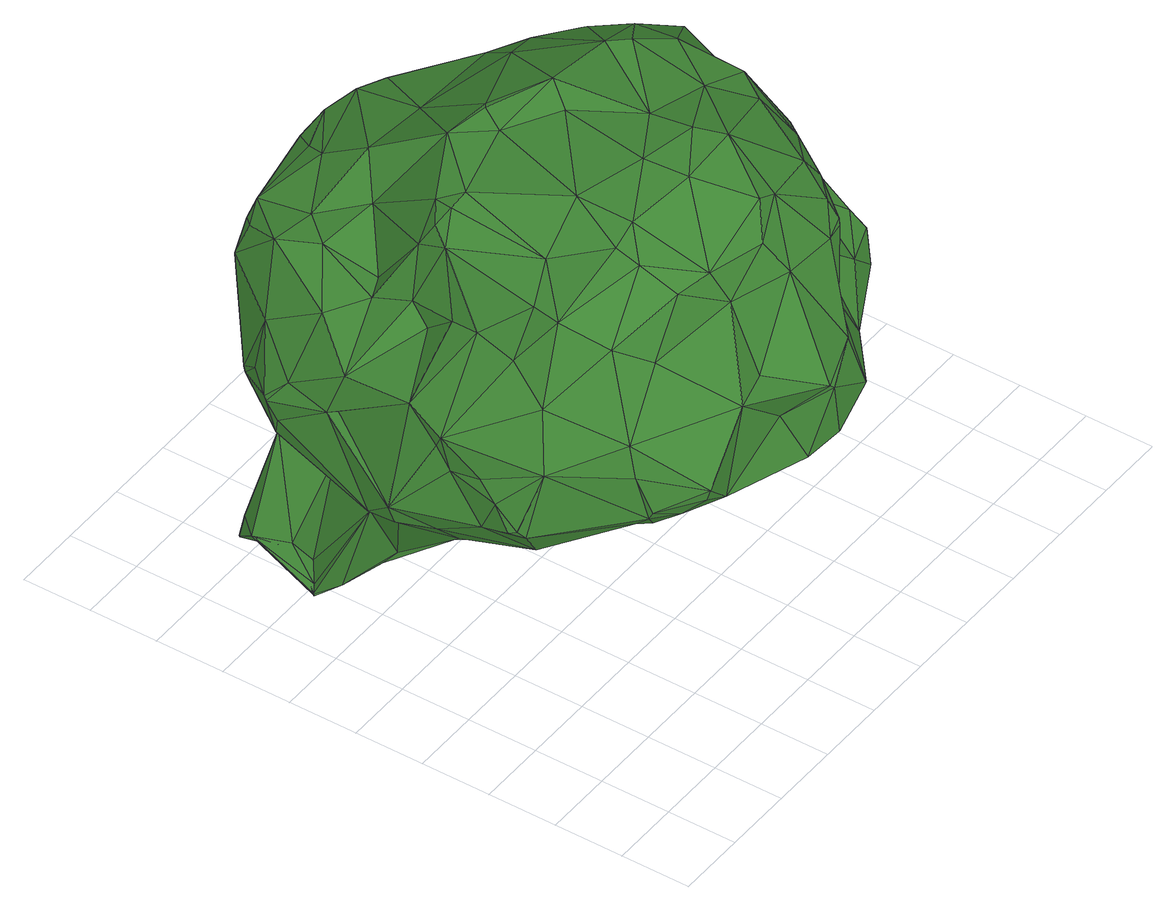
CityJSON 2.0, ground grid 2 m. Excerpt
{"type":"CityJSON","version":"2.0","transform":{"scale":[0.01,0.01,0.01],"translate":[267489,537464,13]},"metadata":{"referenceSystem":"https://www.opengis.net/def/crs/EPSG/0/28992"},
"CityObjects":{
"tree1":{"type":"SolitaryVegetationObject","attributes":{"gtid":334,"crown_width_m":15.48,"crown_median_z":19.23,"crown_r50_m":0.339,"crown_porosity":0.886,"trunk_H_m":5.85,"trunk_DBH_m":0.701,"trunk_radius_m":0.351,"trunk_base_height_m":13.38,"original_gtid":"335"},"geometry":[{"type":"Solid","lod":"3","boundaries":[[[[0,1,2]],[[3,4,5]],[[6,7,8]],[[9,10,11]],[[12,13,14]],[[15,16,17]],[[18,19,20]],[[21,22,23]],[[8,24,0]],[[25,26,27]],[[28,29,26]],[[30,27,26]],[[31,32,33]],[[34,35,36]],[[37,38,39]],[[40,41,42]],[[43,44,45]],[[46,47,48]],[[49,50,51]],[[52,53,54]],[[55,56,57]],[[58,59,60]],[[61,58,60]],[[62,63,64]],[[65,66,6]],[[46,67,68]],[[69,68,67]],[[70,71,72]],[[73,74,75]],[[76,3,77]],[[78,50,68]],[[69,78,68]],[[27,79,25]],[[80,79,27]],[[81,82,83]],[[84,85,86]],[[87,88,89]],[[60,90,61]],[[67,91,92]],[[46,91,67]],[[2,93,94]],[[95,7,96]],[[1,97,98]],[[92,99,67]],[[100,101,79]],[[18,102,103]],[[104,69,105]],[[106,107,108]],[[109,110,111]],[[102,112,103]],[[26,29,30]],[[113,102,114]],[[109,111,115]],[[115,116,117]],[[113,114,118]],[[119,120,121]],[[122,123,124]],[[125,109,115]],[[126,127,118]],[[128,129,44]],[[96,130,131]],[[132,133,74]],[[5,4,96]],[[134,30,135]],[[136,137,105]],[[108,107,86]],[[138,103,112]],[[139,140,141]],[[20,126,118]],[[142,143,34]],[[144,145,146]],[[147,148,138]],[[95,24,8]],[[126,143,127]],[[101,25,79]],[[118,127,113]],[[137,16,149]],[[144,150,63]],[[151,152,153]],[[151,153,60]],[[154,98,97]],[[155,156,21]],[[108,86,157]],[[158,159,160]],[[161,158,162]],[[163,164,156]],[[65,116,111]],[[24,165,0]],[[46,48,91]],[[132,155,166]],[[143,167,112]],[[168,169,162]],[[170,171,23]],[[172,171,170]],[[157,173,174]],[[113,112,102]],[[80,100,79]],[[146,175,176]],[[132,74,73]],[[113,127,112]],[[143,112,127]],[[177,178,29]],[[70,120,119]],[[126,179,143]],[[154,179,126]],[[97,180,154]],[[125,181,110]],[[159,110,181]],[[143,179,139]],[[138,167,147]],[[112,167,138]],[[182,48,183]],[[135,184,134]],[[94,8,2]],[[0,2,8]],[[7,130,96]],[[6,66,130]],[[6,130,7]],[[8,94,6]],[[5,96,131]],[[185,81,186]],[[16,82,17]],[[118,18,20]],[[187,188,189]],[[157,86,173]],[[38,81,83]],[[154,180,179]],[[186,38,37]],[[190,167,142]],[[191,192,193]],[[44,129,45]],[[66,131,130]],[[17,82,81]],[[50,78,194]],[[50,194,166]],[[69,194,78]],[[104,194,69]],[[16,38,83]],[[16,99,38]],[[18,114,102]],[[49,195,47]],[[196,197,195]],[[165,24,64]],[[165,64,63]],[[31,198,52]],[[199,10,200]],[[16,83,82]],[[201,202,203]],[[9,202,201]],[[192,181,204]],[[95,205,24]],[[206,188,187]],[[207,208,206]],[[45,122,209]],[[129,122,45]],[[52,198,176]],[[210,211,212]],[[92,39,99]],[[39,213,37]],[[213,214,37]],[[215,213,216]],[[23,22,28]],[[14,13,217]],[[125,110,109]],[[56,55,9]],[[218,219,185]],[[18,118,114]],[[30,134,56]],[[220,169,168]],[[137,136,16]],[[16,136,99]],[[55,57,168]],[[161,162,169]],[[198,31,221]],[[146,176,221]],[[198,221,176]],[[222,223,224]],[[213,13,214]],[[141,225,139]],[[226,174,173]],[[95,4,205]],[[96,4,95]],[[9,201,56]],[[122,129,128]],[[227,228,43]],[[175,146,145]],[[226,229,230]],[[167,143,142]],[[231,54,53]],[[232,54,231]],[[200,10,233]],[[3,234,4]],[[205,4,234]],[[132,156,155]],[[87,89,235]],[[22,29,28]],[[177,29,22]],[[182,183,236]],[[230,174,226]],[[237,238,234]],[[239,240,241]],[[241,242,239]],[[45,209,240]],[[43,45,240]],[[243,3,5]],[[56,201,203]],[[81,38,186]],[[244,202,42]],[[158,160,162]],[[162,160,233]],[[245,246,247]],[[172,155,171]],[[55,248,10]],[[158,110,159]],[[111,110,158]],[[249,217,215]],[[14,217,249]],[[73,156,132]],[[241,36,242]],[[250,251,252]],[[150,165,63]],[[86,224,173]],[[253,254,242]],[[253,242,225]],[[37,214,186]],[[177,164,237]],[[255,128,256]],[[222,128,255]],[[160,159,181]],[[243,77,3]],[[184,77,243]],[[156,164,21]],[[177,257,178]],[[1,0,165]],[[60,59,258]],[[150,1,165]],[[150,97,1]],[[230,259,174]],[[27,260,80]],[[8,7,95]],[[99,105,67]],[[136,105,99]],[[39,92,213]],[[67,105,69]],[[23,28,261]],[[237,164,163]],[[164,177,22]],[[164,22,21]],[[207,262,256]],[[38,99,39]],[[191,151,263]],[[105,149,104]],[[12,264,262]],[[68,50,49]],[[207,256,208]],[[256,265,208]],[[168,248,55]],[[188,266,267]],[[268,267,266]],[[188,208,265]],[[206,208,188]],[[88,87,269]],[[12,61,89]],[[74,133,175]],[[222,270,128]],[[271,270,222]],[[211,223,272]],[[123,122,271]],[[175,133,273]],[[104,273,133]],[[147,241,209]],[[274,275,18]],[[247,276,245]],[[68,49,46]],[[30,260,27]],[[47,46,49]],[[269,87,211]],[[119,121,276]],[[277,276,121]],[[148,147,278]],[[148,90,279]],[[147,209,278]],[[148,278,90]],[[14,61,280]],[[266,265,256]],[[80,203,244]],[[108,157,281]],[[282,184,243]],[[194,104,133]],[[279,153,152]],[[80,244,100]],[[33,32,283]],[[173,224,210]],[[61,235,89]],[[138,148,274]],[[148,279,274]],[[138,274,103]],[[166,133,132]],[[194,133,166]],[[76,135,257]],[[228,284,43]],[[193,204,275]],[[240,250,43]],[[254,285,251]],[[254,251,250]],[[17,185,232]],[[15,273,149]],[[51,261,195]],[[12,88,269]],[[246,286,287]],[[17,81,185]],[[120,123,121]],[[178,135,29]],[[135,30,29]],[[74,175,75]],[[145,73,75]],[[145,75,175]],[[14,58,61]],[[11,40,202]],[[212,288,229]],[[261,51,23]],[[11,202,9]],[[176,289,52]],[[51,195,49]],[[55,10,9]],[[191,193,290]],[[117,116,94]],[[209,241,240]],[[239,250,240]],[[242,250,239]],[[103,274,18]],[[269,264,12]],[[152,274,279]],[[192,204,291]],[[204,193,291]],[[139,179,140]],[[179,180,140]],[[20,93,292]],[[98,292,93]],[[6,94,116]],[[65,6,116]],[[293,225,283]],[[259,42,287]],[[106,108,281]],[[106,281,294]],[[290,274,152]],[[125,19,18]],[[255,256,262]],[[284,267,43]],[[285,219,252]],[[232,231,17]],[[225,33,283]],[[209,122,278]],[[13,213,217]],[[98,93,1]],[[100,295,101]],[[92,91,213]],[[150,296,97]],[[186,214,12]],[[210,223,211]],[[297,235,298]],[[61,298,235]],[[299,186,187]],[[255,264,272]],[[269,272,264]],[[17,231,15]],[[91,48,216]],[[297,300,235]],[[273,289,175]],[[62,301,63]],[[52,32,31]],[[216,213,91]],[[141,140,302]],[[223,210,224]],[[207,187,262]],[[215,216,249]],[[170,23,51]],[[265,266,188]],[[184,135,77]],[[182,216,48]],[[249,216,182]],[[196,303,236]],[[303,42,236]],[[304,200,305]],[[304,305,192]],[[33,225,141]],[[33,141,31]],[[115,111,116]],[[122,270,271]],[[156,73,62]],[[156,62,163]],[[263,306,307]],[[125,275,204]],[[18,275,125]],[[21,23,171]],[[204,181,125]],[[291,193,192]],[[180,302,140]],[[247,246,308]],[[285,252,251]],[[134,57,56]],[[168,57,282]],[[21,171,155]],[[42,202,40]],[[262,264,255]],[[35,309,139]],[[76,257,177]],[[293,283,32]],[[54,293,32]],[[173,229,226]],[[24,205,238]],[[152,151,191]],[[290,152,191]],[[58,14,249]],[[282,243,161]],[[225,242,310]],[[41,287,42]],[[233,248,162]],[[168,162,248]],[[155,172,166]],[[249,230,58]],[[230,59,58]],[[1,93,2]],[[227,250,252]],[[43,250,227]],[[225,293,254]],[[253,225,254]],[[254,311,285]],[[297,312,300]],[[212,229,210]],[[234,238,205]],[[90,60,153]],[[90,153,279]],[[236,42,259]],[[169,282,161]],[[101,28,25]],[[101,261,28]],[[26,25,28]],[[234,76,237]],[[177,237,76]],[[234,3,76]],[[210,229,173]],[[221,31,313]],[[30,56,260]],[[314,260,56]],[[263,192,191]],[[306,151,60]],[[315,307,316]],[[233,317,200]],[[181,317,160]],[[76,77,135]],[[192,263,304]],[[305,200,317]],[[305,317,192]],[[215,217,213]],[[185,186,218]],[[299,218,186]],[[290,193,275]],[[229,288,230]],[[245,276,277]],[[318,245,277]],[[318,277,123]],[[60,316,306]],[[258,316,60]],[[245,107,246]],[[107,245,84]],[[35,310,242]],[[139,310,35]],[[13,12,214]],[[44,319,128]],[[266,128,319]],[[266,256,128]],[[220,282,169]],[[134,184,57]],[[282,57,184]],[[168,282,220]],[[249,182,236]],[[244,203,202]],[[66,65,131]],[[158,65,111]],[[41,200,304]],[[41,304,287]],[[157,320,281]],[[124,90,278]],[[294,286,106]],[[245,318,84]],[[307,321,287]],[[142,34,190]],[[70,297,120]],[[146,313,144]],[[221,313,146]],[[31,302,313]],[[141,302,31]],[[12,262,187]],[[313,302,180]],[[206,187,207]],[[12,187,186]],[[43,267,44]],[[268,44,267]],[[284,188,267]],[[101,196,261]],[[195,261,196]],[[316,307,306]],[[54,32,52]],[[144,296,150]],[[34,36,190]],[[181,192,317]],[[160,317,233]],[[5,322,243]],[[161,322,158]],[[131,65,322]],[[318,123,85]],[[158,322,65]],[[174,259,294]],[[242,254,250]],[[175,289,176]],[[174,294,320]],[[12,89,88]],[[225,310,139]],[[230,249,259]],[[259,249,236]],[[281,320,294]],[[300,87,235]],[[183,48,47]],[[183,47,197]],[[197,47,195]],[[232,311,293]],[[315,321,307]],[[308,321,315]],[[299,187,252]],[[299,252,219]],[[299,219,218]],[[54,232,293]],[[147,36,241]],[[211,87,212]],[[106,246,107]],[[107,84,86]],[[59,72,71]],[[72,59,230]],[[24,238,64]],[[62,238,163]],[[64,238,62]],[[163,238,237]],[[268,266,319]],[[44,268,319]],[[187,227,252]],[[254,293,311]],[[309,34,143]],[[219,311,185]],[[219,285,311]],[[185,311,232]],[[154,292,98]],[[126,292,154]],[[20,292,126]],[[144,313,296]],[[50,323,51]],[[97,296,180]],[[180,296,313]],[[131,322,5]],[[263,307,324]],[[244,325,100]],[[145,301,73]],[[170,51,172]],[[144,63,301]],[[145,144,301]],[[73,301,62]],[[314,80,260]],[[51,323,172]],[[304,263,324]],[[304,324,287]],[[187,189,227]],[[172,323,166]],[[11,10,199]],[[248,233,10]],[[40,199,200]],[[11,199,40]],[[290,275,274]],[[41,40,200]],[[243,322,161]],[[196,183,197]],[[196,236,183]],[[157,174,320]],[[122,124,278]],[[59,71,258]],[[263,151,306]],[[284,228,189]],[[284,189,188]],[[227,189,228]],[[52,289,53]],[[231,53,289]],[[196,101,295]],[[196,295,303]],[[246,106,286]],[[318,85,84]],[[42,325,244]],[[303,325,42]],[[61,326,298]],[[124,326,61]],[[222,224,271]],[[124,61,90]],[[277,121,123]],[[35,34,309]],[[94,327,117]],[[93,327,94]],[[117,327,20]],[[93,20,327]],[[258,315,316]],[[71,119,315]],[[71,70,119]],[[71,315,258]],[[211,272,269]],[[309,143,139]],[[167,36,147]],[[167,190,36]],[[15,149,16]],[[273,104,149]],[[117,20,19]],[[105,137,149]],[[117,19,115]],[[115,19,125]],[[289,273,15]],[[289,15,231]],[[178,257,135]],[[100,325,295]],[[303,295,325]],[[271,224,85]],[[271,85,123]],[[86,85,224]],[[230,288,312]],[[72,230,312]],[[72,312,297]],[[297,70,72]],[[212,312,288]],[[212,87,312]],[[300,312,87]],[[308,246,321]],[[297,326,120]],[[124,120,326]],[[287,321,246]],[[297,298,326]],[[120,124,123]],[[314,56,203]],[[314,203,80]],[[166,323,50]],[[223,222,272]],[[259,287,286]],[[294,259,286]],[[287,324,307]],[[14,280,12]],[[12,280,61]],[[242,36,35]],[[276,308,119]],[[247,308,276]],[[119,308,315]],[[255,272,222]],[[128,270,122]],[[328,329,330]],[[328,330,331]],[[331,330,332]],[[331,332,333]],[[330,329,334]],[[330,334,332]],[[332,334,335]],[[332,335,333]],[[334,329,336]],[[334,336,335]],[[335,336,337]],[[335,337,333]],[[336,329,338]],[[336,338,337]],[[337,338,339]],[[337,339,333]],[[338,329,340]],[[338,340,339]],[[339,340,341]],[[339,341,333]],[[340,329,342]],[[340,342,341]],[[341,342,343]],[[341,343,333]],[[342,329,344]],[[342,344,343]],[[343,344,345]],[[343,345,333]],[[344,329,346]],[[344,346,345]],[[345,346,347]],[[345,347,333]],[[346,329,348]],[[346,348,347]],[[347,348,349]],[[347,349,333]],[[348,329,350]],[[348,350,349]],[[349,350,351]],[[349,351,333]],[[350,329,352]],[[350,352,351]],[[351,352,353]],[[351,353,333]],[[352,329,354]],[[352,354,353]],[[353,354,355]],[[353,355,333]],[[354,329,356]],[[354,356,355]],[[355,356,357]],[[355,357,333]],[[356,329,358]],[[356,358,357]],[[357,358,359]],[[357,359,333]],[[358,329,360]],[[358,360,359]],[[359,360,361]],[[359,361,333]],[[360,329,362]],[[360,362,361]],[[361,362,363]],[[361,363,333]],[[362,329,364]],[[362,364,363]],[[363,364,365]],[[363,365,333]],[[364,329,366]],[[364,366,365]],[[365,366,367]],[[365,367,333]],[[366,329,368]],[[366,368,367]],[[367,368,369]],[[367,369,333]],[[368,329,370]],[[368,370,369]],[[369,370,371]],[[369,371,333]],[[370,329,372]],[[370,372,371]],[[371,372,373]],[[371,373,333]],[[372,329,374]],[[372,374,373]],[[373,374,375]],[[373,375,333]],[[374,329,376]],[[374,376,375]],[[375,376,377]],[[375,377,333]],[[376,329,328]],[[376,328,377]],[[377,328,331]],[[377,331,333]]]]}]}
},
"vertices":[
[853,320,1277],[633,317,1193],[801,275,1189],[1317,553,1074],[1241,477,1125],[1257,473,1027],[1038,237,1053],[1107,295,1104],[919,322,1242],[1456,716,450],[1351,565,481],[1377,714,516],[287,1225,471],[533,1246,639],[555,1185,623],[432,1376,997],[447,1548,951],[319,1408,980],[536,200,586],[723,170,731],[575,178,866],[1217,1093,1189],[1384,989,1119],[1370,1133,1008],[942,475,1344],[1561,1143,684],[1600,1051,754],[1603,1076,661],[1517,1047,865],[1523,992,863],[1640,881,739],[346,912,1182],[302,980,1004],[270,839,1032],[105,594,672],[103,728,716],[126,650,556],[445,1547,607],[428,1579,752],[512,1586,662],[1299,738,559],[1216,747,597],[1179,978,564],[101,967,465],[115,1060,165],[261,996,198],[1032,1585,653],[1068,1465,538],[1041,1462,525],[1114,1456,739],[1046,1438,955],[1175,1224,877],[362,1004,1136],[366,1128,961],[299,1100,958],[1465,654,474],[1570,777,468],[1473,671,668],[638,1051,595],[731,971,542],[619,803,614],[380,966,498],[911,691,1326],[761,606,1331],[914,565,1344],[1034,209,863],[1101,253,1040],[829,1630,817],[954,1578,889],[934,1557,960],[625,878,202],[849,889,422],[726,966,212],[864,951,1346],[739,1065,1296],[724,1054,1299],[1368,770,1092],[1378,693,918],[973,1515,984],[1479,1150,618],[1484,1037,467],[342,1543,849],[369,1517,933],[405,1551,916],[812,938,196],[718,1041,187],[825,1078,157],[514,1116,220],[485,1134,216],[324,1008,424],[330,811,504],[817,1580,552],[764,1601,586],[674,283,1084],[857,231,1079],[1114,368,1187],[1172,360,1103],[514,444,1239],[535,343,1179],[695,1634,817],[1321,1148,450],[1464,1158,632],[386,227,625],[415,335,518],[796,1493,1087],[730,1543,1041],[991,933,184],[869,949,193],[1001,993,169],[862,86,624],[1002,153,600],[995,99,681],[318,280,630],[314,264,659],[412,170,679],[823,74,800],[972,137,826],[811,79,811],[410,159,717],[666,816,194],[523,862,195],[644,815,158],[398,918,182],[554,875,90],[429,906,196],[783,126,575],[290,319,868],[290,300,772],[260,1092,162],[233,1022,172],[1111,262,1053],[1158,322,1011],[976,1154,1247],[758,1275,1160],[1598,775,759],[1540,740,845],[655,1564,998],[605,1502,1031],[381,365,524],[80,740,835],[228,626,1039],[249,748,1055],[117,536,602],[151,478,790],[589,687,1290],[688,987,1283],[476,942,1257],[221,551,461],[302,562,503],[573,1441,1061],[589,518,1290],[689,730,645],[575,499,643],[458,685,652],[350,415,1093],[1101,1181,1191],[1078,944,1317],[986,1012,182],[1179,249,641],[1043,210,559],[1188,321,502],[1311,355,726],[1404,371,634],[1121,891,1319],[1240,966,1246],[777,480,1323],[1010,1252,1173],[136,523,574],[1424,390,641],[1431,402,719],[1200,1102,1084],[1210,1107,1183],[1137,1169,1151],[827,1082,161],[952,1007,209],[607,1089,1281],[438,1005,1229],[1402,930,1137],[1518,990,863],[200,518,953],[290,534,1167],[885,344,432],[999,1331,527],[1009,1330,530],[1517,695,797],[219,1365,807],[233,1440,610],[183,1301,503],[94,1318,211],[128,1221,212],[110,559,592],[800,453,504],[889,417,414],[779,370,425],[870,1452,1090],[1116,1346,660],[1252,1122,600],[1106,1326,649],[380,966,1203],[1325,569,494],[1227,537,492],[1509,803,444],[1407,870,486],[1496,904,426],[787,341,410],[1171,543,1261],[144,1374,216],[211,1363,204],[129,1380,157],[218,781,384],[680,1155,179],[549,1168,214],[664,1118,212],[731,1473,577],[470,1440,610],[879,1291,552],[969,1337,529],[756,1308,738],[185,1372,673],[122,1301,662],[1434,407,713],[421,947,1241],[501,1233,142],[563,1195,182],[674,1164,132],[116,861,862],[803,1084,209],[223,1158,458],[107,1143,211],[750,1108,215],[810,1032,499],[357,1288,997],[222,1196,914],[1240,379,466],[1238,635,1257],[508,1035,208],[979,1114,587],[1205,812,1299],[1101,659,1297],[78,878,492],[107,885,463],[127,783,480],[50,877,560],[1391,540,782],[1287,1106,434],[768,774,174],[912,839,220],[791,744,191],[1354,561,484],[853,1153,549],[83,962,481],[126,1263,596],[140,1277,541],[150,1098,692],[118,1110,705],[457,1242,175],[263,1308,140],[1392,855,961],[755,846,543],[954,965,474],[1588,937,682],[1313,1114,708],[301,1323,218],[870,524,604],[408,1257,213],[127,1377,154],[124,1186,202],[35,1092,176],[35,1089,172],[454,1197,222],[441,1085,202],[518,963,123],[515,1204,196],[576,1303,1149],[440,360,528],[702,332,595],[693,784,179],[647,818,154],[242,779,396],[345,606,568],[396,1114,662],[1003,993,173],[1442,462,743],[289,926,953],[57,1105,187],[115,1290,654],[983,924,213],[933,833,499],[671,1042,213],[498,1236,1054],[743,424,493],[787,364,415],[439,345,1023],[131,1065,837],[996,970,208],[1317,1149,454],[518,518,1256],[576,934,210],[426,945,205],[217,1424,608],[604,1021,208],[816,879,1312],[308,620,1163],[1273,1102,510],[1085,579,595],[1174,415,528],[778,791,543],[806,808,515],[789,746,197],[106,640,731],[91,761,791],[134,1237,726],[646,1026,216],[431,670,1206],[1552,925,666],[825,848,475],[756,821,541],[1202,362,477],[715,863,178],[93,1074,165],[987,1006,195],[860,858,444],[1200,393,823],[1052,1218,989],[934,726,653],[1286,1111,436],[484,889,201],[695,210,864],[810,896,39],[775,895,38],[809,905,40],[788,876,625],[786,885,625],[753,875,623],[805,914,40],[783,893,625],[799,921,40],[777,900,625],[791,926,40],[769,906,625],[783,929,39],[761,909,625],[774,930,39],[752,910,625],[765,929,39],[743,908,624],[756,925,38],[734,905,624],[749,919,38],[727,899,623],[744,912,37],[722,891,623],[741,903,37],[719,883,622],[740,894,37],[718,874,622],[742,885,36],[719,865,622],[745,876,36],[723,856,622],[751,869,36],[729,849,622],[759,864,36],[736,844,622],[767,861,36],[745,841,622],[776,860,37],[754,840,622],[785,861,37],[763,841,623],[793,865,38],[771,845,623],[801,871,38],[778,851,624],[806,878,39],[784,858,624],[809,887,39],[787,867,624]
]}
